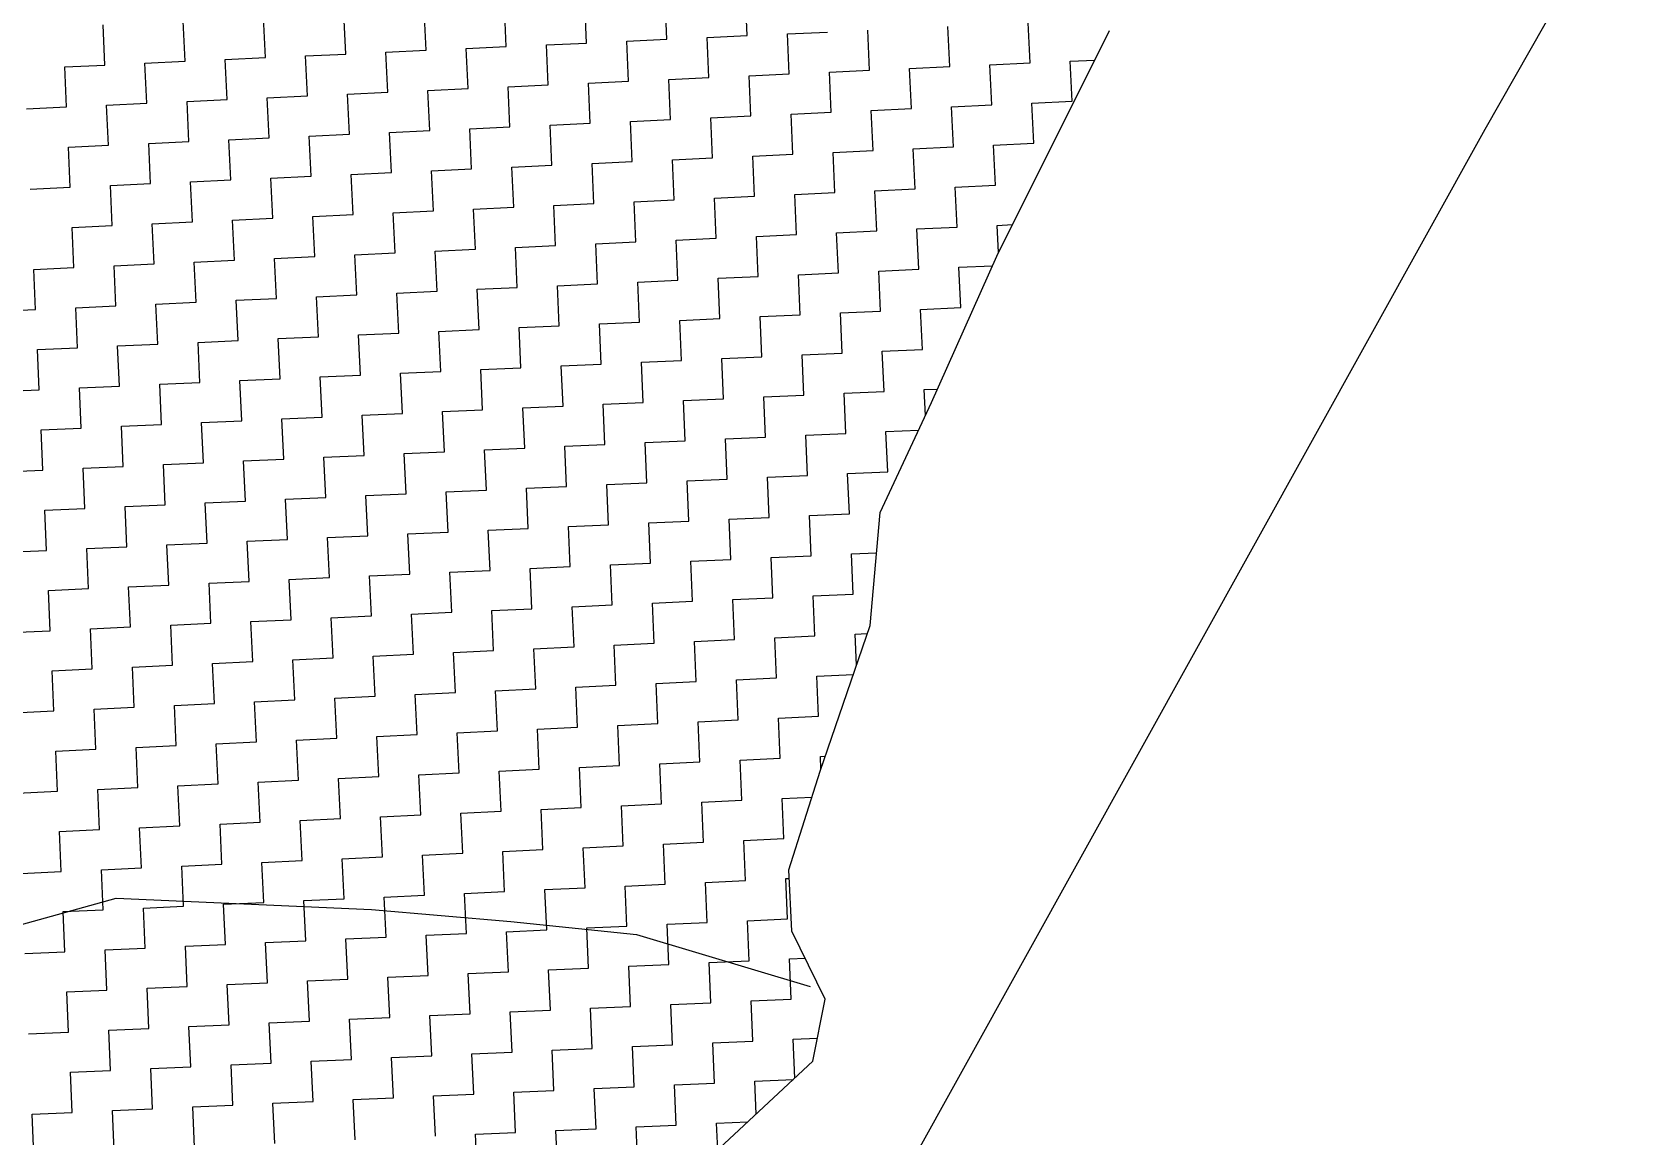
# Model space of a CAD drawing. Header units: metres. Extents: x 280741 to 282709, y 2085398 to 2088597.
# Drawn here: x 282059.3 to 282309.3, y 2086077.1 to 2086249.7 of the extents above; entities that cross this region are included whole.
import ezdxf

# ---------------------------------------------------------------- set-up
doc = ezdxf.new("R2010")
doc.units = ezdxf.units.M
for name, color, linetype in [('LINE_WATER', 4, 'Continuous'), ('POLY_HATCH', 12, 'Continuous'), ('V_BOUND_LINE', 7, 'Continuous')]:
    doc.layers.add(name, color=color, linetype=linetype)

msp = doc.modelspace()

# ---------------------------------------------------------------- linework, layer by layer
at = {"layer": 'LINE_WATER'}
for p, q in [((282055.43, 2086109.57), (282072.5, 2086114.33)), ((282072.5, 2086114.33), (282112.39, 2086112.54)), ((282112.39, 2086112.54), (282134.19, 2086110.64)), ((282134.19, 2086110.64), (282153.82, 2086108.64)), ((282153.82, 2086108.64), (282180.97, 2086100.48))]:
    msp.add_line(p, q, dxfattribs=at)
at = {"layer": 'POLY_HATCH', "linetype": 'Continuous'}
for p, q in [((282171.13, 2086249.16), (282170.84, 2086255.44)), ((282108.37, 2086246.29), (282108.08, 2086252.57)), ((282120.92, 2086246.87), (282120.63, 2086253.14)), ((282133.47, 2086247.44), (282133.18, 2086253.72)), ((282146.02, 2086248.01), (282145.74, 2086254.29)), ((282158.58, 2086248.59), (282158.29, 2086254.86)), ((282070.71, 2086244.57), (282070.42, 2086250.85)), ((282083.26, 2086245.15), (282082.97, 2086251.42)), ((282095.81, 2086245.72), (282095.53, 2086252)), ((282190.24, 2086243.74), (282189.96, 2086250.02)), ((282202.8, 2086244.32), (282202.51, 2086250.59)), ((282215.35, 2086244.89), (282215.06, 2086251.17)), ((282127.19, 2086247.15), (282133.47, 2086247.44)), ((282139.75, 2086247.73), (282146.02, 2086248.01)), ((282140.03, 2086241.45), (282139.75, 2086247.73)), ((282152.3, 2086248.3), (282158.58, 2086248.59)), ((282152.59, 2086242.02), (282152.3, 2086248.3)), ((282164.85, 2086248.87), (282171.13, 2086249.16)), ((282165.14, 2086242.6), (282164.85, 2086248.87)), ((282177.4, 2086249.45), (282183.68, 2086249.73)), ((282177.69, 2086243.17), (282177.4, 2086249.45)), ((282076.98, 2086244.86), (282083.26, 2086245.15)), ((282089.54, 2086245.43), (282095.81, 2086245.72)), ((282089.82, 2086239.16), (282089.54, 2086245.43)), ((282102.09, 2086246.01), (282108.37, 2086246.29)), ((282102.38, 2086239.73), (282102.09, 2086246.01)), ((282114.64, 2086246.58), (282120.92, 2086246.87)), ((282114.93, 2086240.3), (282114.64, 2086246.58)), ((282127.48, 2086240.88), (282127.19, 2086247.15)), ((282221.63, 2086245.18), (282225.45, 2086245.35)), ((282221.91, 2086238.9), (282221.63, 2086245.18)), ((282064.43, 2086244.29), (282070.71, 2086244.57)), ((282064.72, 2086238.01), (282064.43, 2086244.29)), ((282077.27, 2086238.59), (282076.98, 2086244.86)), ((282158.86, 2086242.31), (282165.14, 2086242.6)), ((282171.42, 2086242.88), (282177.69, 2086243.17)), ((282171.7, 2086236.61), (282171.42, 2086242.88)), ((282183.97, 2086243.46), (282190.24, 2086243.74)), ((282184.25, 2086237.18), (282183.97, 2086243.46)), ((282196.52, 2086244.03), (282202.8, 2086244.32)), ((282196.81, 2086237.75), (282196.52, 2086244.03)), ((282209.07, 2086244.6), (282215.35, 2086244.89)), ((282209.36, 2086238.33), (282209.07, 2086244.6)), ((282108.65, 2086240.02), (282114.93, 2086240.3)), ((282108.94, 2086233.74), (282108.65, 2086240.02)), ((282121.2, 2086240.59), (282127.48, 2086240.88)), ((282121.49, 2086234.31), (282121.2, 2086240.59)), ((282133.76, 2086241.16), (282140.03, 2086241.45)), ((282134.04, 2086234.89), (282133.76, 2086241.16)), ((282146.31, 2086241.74), (282152.59, 2086242.02)), ((282146.6, 2086235.46), (282146.31, 2086241.74)), ((282159.15, 2086236.03), (282158.86, 2086242.31)), ((282058.44, 2086237.73), (282064.72, 2086238.01)), ((282070.99, 2086238.3), (282077.27, 2086238.59)), ((282071.28, 2086232.02), (282070.99, 2086238.3)), ((282083.55, 2086238.87), (282089.82, 2086239.16)), ((282083.83, 2086232.6), (282083.55, 2086238.87)), ((282096.1, 2086239.44), (282102.38, 2086239.73)), ((282096.39, 2086233.17), (282096.1, 2086239.44)), ((282190.53, 2086237.47), (282196.81, 2086237.75)), ((282190.82, 2086231.19), (282190.53, 2086237.47)), ((282203.08, 2086238.04), (282209.36, 2086238.33)), ((282203.37, 2086231.76), (282203.08, 2086238.04)), ((282215.64, 2086238.61), (282221.91, 2086238.9)), ((282215.92, 2086232.34), (282215.64, 2086238.61)), ((282140.32, 2086235.17), (282146.6, 2086235.46)), ((282140.61, 2086228.9), (282140.32, 2086235.17)), ((282152.87, 2086235.75), (282159.15, 2086236.03)), ((282153.16, 2086229.47), (282152.87, 2086235.75)), ((282165.43, 2086236.32), (282171.7, 2086236.61)), ((282165.71, 2086230.04), (282165.43, 2086236.32)), ((282177.98, 2086236.89), (282184.25, 2086237.18)), ((282178.26, 2086230.62), (282177.98, 2086236.89)), ((282077.56, 2086232.31), (282083.83, 2086232.6)), ((282090.11, 2086232.88), (282096.39, 2086233.17)), ((282090.4, 2086226.61), (282090.11, 2086232.88)), ((282102.66, 2086233.46), (282108.94, 2086233.74)), ((282102.95, 2086227.18), (282102.66, 2086233.46)), ((282115.21, 2086234.03), (282121.49, 2086234.31)), ((282115.5, 2086227.75), (282115.21, 2086234.03)), ((282127.77, 2086234.6), (282134.04, 2086234.89)), ((282128.05, 2086228.33), (282127.77, 2086234.6)), ((282065, 2086231.74), (282071.28, 2086232.02)), ((282065.29, 2086225.46), (282065, 2086231.74)), ((282077.84, 2086226.03), (282077.56, 2086232.31)), ((282159.44, 2086229.76), (282165.71, 2086230.04)), ((282171.99, 2086230.33), (282178.26, 2086230.62)), ((282172.28, 2086224.06), (282171.99, 2086230.33)), ((282184.54, 2086230.9), (282190.82, 2086231.19)), ((282184.83, 2086224.63), (282184.54, 2086230.9)), ((282197.09, 2086231.48), (282203.37, 2086231.76)), ((282197.38, 2086225.2), (282197.09, 2086231.48)), ((282209.65, 2086232.05), (282215.92, 2086232.34)), ((282209.93, 2086225.77), (282209.65, 2086232.05)), ((282109.23, 2086227.47), (282115.5, 2086227.75)), ((282109.51, 2086221.19), (282109.23, 2086227.47)), ((282121.78, 2086228.04), (282128.05, 2086228.33)), ((282122.06, 2086221.76), (282121.78, 2086228.04)), ((282134.33, 2086228.61), (282140.61, 2086228.9)), ((282134.62, 2086222.34), (282134.33, 2086228.61)), ((282146.88, 2086229.19), (282153.16, 2086229.47)), ((282147.17, 2086222.91), (282146.88, 2086229.19)), ((282159.72, 2086223.48), (282159.44, 2086229.76)), ((282059.01, 2086225.17), (282065.29, 2086225.46)), ((282071.57, 2086225.75), (282077.84, 2086226.03)), ((282071.85, 2086219.47), (282071.57, 2086225.75)), ((282084.12, 2086226.32), (282090.4, 2086226.61)), ((282084.41, 2086220.04), (282084.12, 2086226.32)), ((282096.67, 2086226.89), (282102.95, 2086227.18)), ((282096.96, 2086220.62), (282096.67, 2086226.89)), ((282191.1, 2086224.91), (282197.38, 2086225.2)), ((282191.39, 2086218.64), (282191.1, 2086224.91)), ((282203.66, 2086225.49), (282209.93, 2086225.77)), ((282203.94, 2086219.21), (282203.66, 2086225.49)), ((282140.89, 2086222.62), (282147.17, 2086222.91)), ((282141.18, 2086216.35), (282140.89, 2086222.62)), ((282153.45, 2086223.2), (282159.72, 2086223.48)), ((282153.73, 2086216.92), (282153.45, 2086223.2)), ((282166, 2086223.77), (282172.28, 2086224.06)), ((282166.29, 2086217.49), (282166, 2086223.77)), ((282178.55, 2086224.34), (282184.83, 2086224.63)), ((282178.84, 2086218.07), (282178.55, 2086224.34)), ((282078.13, 2086219.76), (282084.41, 2086220.04)), ((282090.68, 2086220.33), (282096.96, 2086220.62)), ((282090.97, 2086214.05), (282090.68, 2086220.33)), ((282103.24, 2086220.9), (282109.51, 2086221.19)), ((282103.52, 2086214.63), (282103.24, 2086220.9)), ((282115.79, 2086221.48), (282122.06, 2086221.76)), ((282116.07, 2086215.2), (282115.79, 2086221.48)), ((282128.34, 2086222.05), (282134.62, 2086222.34)), ((282128.63, 2086215.77), (282128.34, 2086222.05)), ((282065.58, 2086219.18), (282071.85, 2086219.47)), ((282065.86, 2086212.91), (282065.58, 2086219.18)), ((282078.42, 2086213.48), (282078.13, 2086219.76)), ((282160.01, 2086217.21), (282166.29, 2086217.49)), ((282172.56, 2086217.78), (282178.84, 2086218.07)), ((282172.85, 2086211.5), (282172.56, 2086217.78)), ((282185.11, 2086218.35), (282191.39, 2086218.64)), ((282185.4, 2086212.08), (282185.11, 2086218.35)), ((282197.67, 2086218.93), (282203.94, 2086219.21)), ((282197.95, 2086212.65), (282197.67, 2086218.93)), ((282210.22, 2086219.5), (282212.58, 2086219.61)), ((282210.41, 2086215.28), (282210.22, 2086219.5)), ((282109.8, 2086214.91), (282116.07, 2086215.2)), ((282110.08, 2086208.64), (282109.8, 2086214.91)), ((282122.35, 2086215.49), (282128.63, 2086215.77)), ((282122.64, 2086209.21), (282122.35, 2086215.49)), ((282134.9, 2086216.06), (282141.18, 2086216.35)), ((282135.19, 2086209.78), (282134.9, 2086216.06)), ((282147.46, 2086216.63), (282153.73, 2086216.92)), ((282147.74, 2086210.36), (282147.46, 2086216.63)), ((282160.3, 2086210.93), (282160.01, 2086217.21)), ((282059.59, 2086212.62), (282065.86, 2086212.91)), ((282059.87, 2086206.34), (282059.59, 2086212.62)), ((282072.14, 2086213.19), (282078.42, 2086213.48)), ((282072.43, 2086206.92), (282072.14, 2086213.19)), ((282084.69, 2086213.77), (282090.97, 2086214.05)), ((282084.98, 2086207.49), (282084.69, 2086213.77)), ((282097.25, 2086214.34), (282103.52, 2086214.63)), ((282097.53, 2086208.06), (282097.25, 2086214.34)), ((282191.68, 2086212.36), (282197.95, 2086212.65)), ((282204.23, 2086212.94), (282209.45, 2086213.17)), ((282204.52, 2086206.66), (282204.23, 2086212.94)), ((282141.47, 2086210.07), (282147.74, 2086210.36)), ((282141.75, 2086203.79), (282141.47, 2086210.07)), ((282154.02, 2086210.64), (282160.3, 2086210.93)), ((282154.31, 2086204.37), (282154.02, 2086210.64)), ((282166.57, 2086211.22), (282172.85, 2086211.5)), ((282166.86, 2086204.94), (282166.57, 2086211.22)), ((282179.12, 2086211.79), (282185.4, 2086212.08)), ((282179.41, 2086205.51), (282179.12, 2086211.79)), ((282191.96, 2086206.09), (282191.68, 2086212.36)), ((282078.7, 2086207.2), (282084.98, 2086207.49)), ((282091.26, 2086207.78), (282097.53, 2086208.06)), ((282091.54, 2086201.5), (282091.26, 2086207.78)), ((282103.81, 2086208.35), (282110.08, 2086208.64)), ((282104.1, 2086202.07), (282103.81, 2086208.35)), ((282116.36, 2086208.92), (282122.64, 2086209.21)), ((282116.65, 2086202.65), (282116.36, 2086208.92)), ((282128.91, 2086209.5), (282135.19, 2086209.78)), ((282129.2, 2086203.22), (282128.91, 2086209.5)), ((282053.6, 2086206.06), (282059.87, 2086206.34)), ((282066.15, 2086206.63), (282072.43, 2086206.92)), ((282066.44, 2086200.35), (282066.15, 2086206.63)), ((282078.99, 2086200.93), (282078.7, 2086207.2)), ((282160.58, 2086204.65), (282166.86, 2086204.94)), ((282173.13, 2086205.23), (282179.41, 2086205.51)), ((282173.42, 2086198.95), (282173.13, 2086205.23)), ((282185.69, 2086205.8), (282191.96, 2086206.09)), ((282185.97, 2086199.52), (282185.69, 2086205.8)), ((282198.24, 2086206.37), (282204.52, 2086206.66)), ((282198.53, 2086200.1), (282198.24, 2086206.37)), ((282110.37, 2086202.36), (282116.65, 2086202.65)), ((282122.92, 2086202.93), (282129.2, 2086203.22)), ((282123.21, 2086196.66), (282122.92, 2086202.93)), ((282135.48, 2086203.51), (282141.75, 2086203.79)), ((282135.76, 2086197.23), (282135.48, 2086203.51)), ((282148.03, 2086204.08), (282154.31, 2086204.37)), ((282148.32, 2086197.8), (282148.03, 2086204.08)), ((282160.87, 2086198.38), (282160.58, 2086204.65)), ((282060.16, 2086200.07), (282066.44, 2086200.35)), ((282060.45, 2086193.79), (282060.16, 2086200.07)), ((282072.71, 2086200.64), (282078.99, 2086200.93)), ((282073, 2086194.36), (282072.71, 2086200.64)), ((282085.27, 2086201.21), (282091.54, 2086201.5)), ((282085.55, 2086194.94), (282085.27, 2086201.21)), ((282097.82, 2086201.79), (282104.1, 2086202.07)), ((282098.11, 2086195.51), (282097.82, 2086201.79)), ((282110.66, 2086196.08), (282110.37, 2086202.36)), ((282192.25, 2086199.81), (282198.53, 2086200.1)), ((282142.04, 2086197.52), (282148.32, 2086197.8)), ((282142.33, 2086191.24), (282142.04, 2086197.52)), ((282154.59, 2086198.09), (282160.87, 2086198.38)), ((282154.88, 2086191.81), (282154.59, 2086198.09)), ((282167.15, 2086198.66), (282173.42, 2086198.95)), ((282167.43, 2086192.39), (282167.15, 2086198.66)), ((282179.7, 2086199.24), (282185.97, 2086199.52)), ((282179.98, 2086192.96), (282179.7, 2086199.24)), ((282192.54, 2086193.53), (282192.25, 2086199.81)), ((282079.28, 2086194.65), (282085.55, 2086194.94)), ((282091.83, 2086195.22), (282098.11, 2086195.51)), ((282092.12, 2086188.95), (282091.83, 2086195.22)), ((282104.38, 2086195.8), (282110.66, 2086196.08)), ((282104.67, 2086189.52), (282104.38, 2086195.8)), ((282116.93, 2086196.37), (282123.21, 2086196.66)), ((282117.22, 2086190.09), (282116.93, 2086196.37)), ((282129.49, 2086196.94), (282135.76, 2086197.23)), ((282129.77, 2086190.67), (282129.49, 2086196.94)), ((282054.17, 2086193.5), (282060.45, 2086193.79)), ((282066.72, 2086194.08), (282073, 2086194.36)), ((282067.01, 2086187.8), (282066.72, 2086194.08)), ((282079.56, 2086188.37), (282079.28, 2086194.65)), ((282173.71, 2086192.67), (282179.98, 2086192.96)), ((282173.99, 2086186.4), (282173.71, 2086192.67)), ((282186.26, 2086193.25), (282192.54, 2086193.53)), ((282186.55, 2086186.97), (282186.26, 2086193.25)), ((282198.81, 2086193.82), (282200.89, 2086193.91)), ((282199, 2086189.77), (282198.81, 2086193.82)), ((282110.94, 2086189.81), (282117.22, 2086190.09)), ((282123.5, 2086190.38), (282129.77, 2086190.67)), ((282123.78, 2086184.1), (282123.5, 2086190.38)), ((282136.05, 2086190.95), (282142.33, 2086191.24)), ((282136.34, 2086184.68), (282136.05, 2086190.95)), ((282148.6, 2086191.53), (282154.88, 2086191.81)), ((282148.89, 2086185.25), (282148.6, 2086191.53)), ((282161.16, 2086192.1), (282167.43, 2086192.39)), ((282161.44, 2086185.82), (282161.16, 2086192.1)), ((282060.73, 2086187.51), (282067.01, 2086187.8)), ((282061.02, 2086181.24), (282060.73, 2086187.51)), ((282073.29, 2086188.09), (282079.56, 2086188.37)), ((282073.57, 2086181.81), (282073.29, 2086188.09)), ((282085.84, 2086188.66), (282092.12, 2086188.95)), ((282086.13, 2086182.38), (282085.84, 2086188.66)), ((282098.39, 2086189.23), (282104.67, 2086189.52)), ((282098.68, 2086182.96), (282098.39, 2086189.23)), ((282111.23, 2086183.53), (282110.94, 2086189.81)), ((282192.82, 2086187.26), (282197.93, 2086187.49)), ((282142.61, 2086184.96), (282148.89, 2086185.25)), ((282142.9, 2086178.69), (282142.61, 2086184.96)), ((282155.17, 2086185.54), (282161.44, 2086185.82)), ((282155.45, 2086179.26), (282155.17, 2086185.54)), ((282167.72, 2086186.11), (282173.99, 2086186.4)), ((282168, 2086179.83), (282167.72, 2086186.11)), ((282180.27, 2086186.68), (282186.55, 2086186.97)), ((282180.56, 2086180.41), (282180.27, 2086186.68)), ((282193.11, 2086180.98), (282192.82, 2086187.26)), ((282092.4, 2086182.67), (282098.68, 2086182.96)), ((282092.69, 2086176.39), (282092.4, 2086182.67)), ((282104.96, 2086183.24), (282111.23, 2086183.53)), ((282105.24, 2086176.97), (282104.96, 2086183.24)), ((282117.51, 2086183.82), (282123.78, 2086184.1)), ((282117.79, 2086177.54), (282117.51, 2086183.82)), ((282130.06, 2086184.39), (282136.34, 2086184.68)), ((282130.35, 2086178.11), (282130.06, 2086184.39)), ((282054.74, 2086180.95), (282061.02, 2086181.24)), ((282067.3, 2086181.52), (282073.57, 2086181.81)), ((282067.58, 2086175.25), (282067.3, 2086181.52)), ((282079.85, 2086182.1), (282086.13, 2086182.38)), ((282080.14, 2086175.82), (282079.85, 2086182.1)), ((282174.28, 2086180.12), (282180.56, 2086180.41)), ((282174.57, 2086173.84), (282174.28, 2086180.12)), ((282186.83, 2086180.69), (282193.11, 2086180.98)), ((282187.12, 2086174.42), (282186.83, 2086180.69)), ((282111.52, 2086177.25), (282117.79, 2086177.54)), ((282124.07, 2086177.83), (282130.35, 2086178.11)), ((282124.36, 2086171.55), (282124.07, 2086177.83)), ((282136.62, 2086178.4), (282142.9, 2086178.69)), ((282136.91, 2086172.12), (282136.62, 2086178.4)), ((282149.18, 2086178.97), (282155.45, 2086179.26)), ((282149.46, 2086172.7), (282149.18, 2086178.97)), ((282161.73, 2086179.55), (282168, 2086179.83)), ((282162.02, 2086173.27), (282161.73, 2086179.55)), ((282061.31, 2086174.96), (282067.58, 2086175.25)), ((282061.59, 2086168.69), (282061.31, 2086174.96)), ((282073.86, 2086175.54), (282080.14, 2086175.82)), ((282074.15, 2086169.26), (282073.86, 2086175.54)), ((282086.41, 2086176.11), (282092.69, 2086176.39)), ((282086.7, 2086169.83), (282086.41, 2086176.11)), ((282098.97, 2086176.68), (282105.24, 2086176.97)), ((282099.25, 2086170.41), (282098.97, 2086176.68)), ((282111.8, 2086170.98), (282111.52, 2086177.25)), ((282143.19, 2086172.41), (282149.46, 2086172.7)), ((282143.47, 2086166.14), (282143.19, 2086172.41)), ((282155.74, 2086172.98), (282162.02, 2086173.27)), ((282156.03, 2086166.71), (282155.74, 2086172.98)), ((282168.29, 2086173.56), (282174.57, 2086173.84)), ((282168.58, 2086167.28), (282168.29, 2086173.56)), ((282180.84, 2086174.13), (282187.12, 2086174.42)), ((282181.13, 2086167.85), (282180.84, 2086174.13)), ((282092.98, 2086170.12), (282099.25, 2086170.41)), ((282093.26, 2086163.84), (282092.98, 2086170.12)), ((282105.53, 2086170.69), (282111.8, 2086170.98)), ((282105.81, 2086164.42), (282105.53, 2086170.69)), ((282118.08, 2086171.27), (282124.36, 2086171.55)), ((282118.37, 2086164.99), (282118.08, 2086171.27)), ((282130.63, 2086171.84), (282136.91, 2086172.12)), ((282130.92, 2086165.56), (282130.63, 2086171.84)), ((282055.32, 2086168.4), (282061.59, 2086168.69)), ((282067.87, 2086168.97), (282074.15, 2086169.26)), ((282068.16, 2086162.7), (282067.87, 2086168.97)), ((282080.42, 2086169.55), (282086.7, 2086169.83)), ((282080.71, 2086163.27), (282080.42, 2086169.55)), ((282174.85, 2086167.57), (282181.13, 2086167.85)), ((282175.14, 2086161.29), (282174.85, 2086167.57)), ((282187.41, 2086168.14), (282191.35, 2086168.32)), ((282187.69, 2086161.86), (282187.41, 2086168.14)), ((282112.09, 2086164.7), (282118.37, 2086164.99)), ((282124.64, 2086165.28), (282130.92, 2086165.56)), ((282124.93, 2086159), (282124.64, 2086165.28)), ((282137.2, 2086165.85), (282143.47, 2086166.14)), ((282137.48, 2086159.57), (282137.2, 2086165.85)), ((282149.75, 2086166.42), (282156.03, 2086166.71)), ((282150.04, 2086160.15), (282149.75, 2086166.42)), ((282162.3, 2086166.99), (282168.58, 2086167.28)), ((282162.59, 2086160.72), (282162.3, 2086166.99)), ((282061.88, 2086162.41), (282068.16, 2086162.7)), ((282062.17, 2086156.13), (282061.88, 2086162.41)), ((282074.43, 2086162.98), (282080.71, 2086163.27)), ((282074.72, 2086156.71), (282074.43, 2086162.98)), ((282086.99, 2086163.56), (282093.26, 2086163.84)), ((282087.27, 2086157.28), (282086.99, 2086163.56)), ((282099.54, 2086164.13), (282105.81, 2086164.42)), ((282099.83, 2086157.85), (282099.54, 2086164.13)), ((282112.38, 2086158.43), (282112.09, 2086164.7)), ((282143.76, 2086159.86), (282150.04, 2086160.15)), ((282156.31, 2086160.43), (282162.59, 2086160.72)), ((282156.6, 2086154.16), (282156.31, 2086160.43)), ((282168.86, 2086161.01), (282175.14, 2086161.29)), ((282169.15, 2086154.73), (282168.86, 2086161.01)), ((282181.42, 2086161.58), (282187.69, 2086161.86)), ((282181.7, 2086155.3), (282181.42, 2086161.58)), ((282093.55, 2086157.57), (282099.83, 2086157.85)), ((282093.84, 2086151.29), (282093.55, 2086157.57)), ((282106.1, 2086158.14), (282112.38, 2086158.43)), ((282106.39, 2086151.86), (282106.1, 2086158.14)), ((282118.65, 2086158.71), (282124.93, 2086159)), ((282118.94, 2086152.44), (282118.65, 2086158.71)), ((282131.21, 2086159.29), (282137.48, 2086159.57)), ((282131.49, 2086153.01), (282131.21, 2086159.29)), ((282144.05, 2086153.58), (282143.76, 2086159.86)), ((282055.89, 2086155.85), (282062.17, 2086156.13)), ((282068.44, 2086156.42), (282074.72, 2086156.71)), ((282068.73, 2086150.14), (282068.44, 2086156.42)), ((282081, 2086156.99), (282087.27, 2086157.28)), ((282081.28, 2086150.72), (282081, 2086156.99)), ((282175.43, 2086155.02), (282181.7, 2086155.3)), ((282175.71, 2086148.74), (282175.43, 2086155.02)), ((282187.98, 2086155.59), (282189.9, 2086155.68)), ((282188.2, 2086150.72), (282187.98, 2086155.59)), ((282112.66, 2086152.15), (282118.94, 2086152.44)), ((282125.22, 2086152.72), (282131.49, 2086153.01)), ((282125.5, 2086146.45), (282125.22, 2086152.72)), ((282137.77, 2086153.3), (282144.05, 2086153.58)), ((282138.06, 2086147.02), (282137.77, 2086153.3)), ((282150.32, 2086153.87), (282156.6, 2086154.16)), ((282150.61, 2086147.59), (282150.32, 2086153.87)), ((282162.87, 2086154.44), (282169.15, 2086154.73)), ((282163.16, 2086148.17), (282162.87, 2086154.44)), ((282062.45, 2086149.86), (282068.73, 2086150.14)), ((282075.01, 2086150.43), (282081.28, 2086150.72)), ((282075.29, 2086144.15), (282075.01, 2086150.43)), ((282087.56, 2086151), (282093.84, 2086151.29)), ((282087.85, 2086144.73), (282087.56, 2086151)), ((282100.11, 2086151.58), (282106.39, 2086151.86)), ((282100.4, 2086145.3), (282100.11, 2086151.58)), ((282112.95, 2086145.87), (282112.66, 2086152.15)), ((282062.74, 2086143.58), (282062.45, 2086149.86)), ((282144.33, 2086147.31), (282150.61, 2086147.59)), ((282156.89, 2086147.88), (282163.16, 2086148.17)), ((282157.17, 2086141.6), (282156.89, 2086147.88)), ((282169.44, 2086148.45), (282175.71, 2086148.74)), ((282169.72, 2086142.18), (282169.44, 2086148.45)), ((282181.99, 2086149.03), (282187.72, 2086149.29)), ((282182.28, 2086142.75), (282181.99, 2086149.03)), ((282094.12, 2086145.01), (282100.4, 2086145.3)), ((282094.41, 2086138.74), (282094.12, 2086145.01)), ((282106.67, 2086145.59), (282112.95, 2086145.87)), ((282106.96, 2086139.31), (282106.67, 2086145.59)), ((282119.23, 2086146.16), (282125.5, 2086146.45)), ((282119.51, 2086139.88), (282119.23, 2086146.16)), ((282131.78, 2086146.73), (282138.06, 2086147.02)), ((282132.07, 2086140.46), (282131.78, 2086146.73)), ((282144.62, 2086141.03), (282144.33, 2086147.31)), ((282056.46, 2086143.29), (282062.74, 2086143.58)), ((282069.02, 2086143.87), (282075.29, 2086144.15)), ((282069.3, 2086137.59), (282069.02, 2086143.87)), ((282081.57, 2086144.44), (282087.85, 2086144.73)), ((282081.86, 2086138.16), (282081.57, 2086144.44)), ((282176, 2086142.46), (282182.28, 2086142.75)), ((282176.29, 2086136.19), (282176, 2086142.46)), ((282125.79, 2086140.17), (282132.07, 2086140.46)), ((282126.08, 2086133.89), (282125.79, 2086140.17)), ((282138.34, 2086140.74), (282144.62, 2086141.03)), ((282138.63, 2086134.47), (282138.34, 2086140.74)), ((282150.9, 2086141.32), (282157.17, 2086141.6)), ((282151.18, 2086135.04), (282150.9, 2086141.32)), ((282163.45, 2086141.89), (282169.72, 2086142.18)), ((282163.73, 2086135.61), (282163.45, 2086141.89)), ((282063.03, 2086137.3), (282069.3, 2086137.59)), ((282075.58, 2086137.88), (282081.86, 2086138.16)), ((282075.87, 2086131.6), (282075.58, 2086137.88)), ((282088.13, 2086138.45), (282094.41, 2086138.74)), ((282088.42, 2086132.17), (282088.13, 2086138.45)), ((282100.68, 2086139.02), (282106.96, 2086139.31)), ((282100.97, 2086132.75), (282100.68, 2086139.02)), ((282113.24, 2086139.6), (282119.51, 2086139.88)), ((282113.52, 2086133.32), (282113.24, 2086139.6)), ((282063.31, 2086131.03), (282063.03, 2086137.3)), ((282144.91, 2086134.75), (282151.18, 2086135.04)), ((282157.46, 2086135.33), (282163.73, 2086135.61)), ((282157.75, 2086129.05), (282157.46, 2086135.33)), ((282170.01, 2086135.9), (282176.29, 2086136.19)), ((282170.3, 2086129.62), (282170.01, 2086135.9)), ((282182.56, 2086136.47), (282183.35, 2086136.51)), ((282182.66, 2086134.46), (282182.56, 2086136.47)), ((282094.7, 2086132.46), (282100.97, 2086132.75)), ((282094.98, 2086126.18), (282094.7, 2086132.46)), ((282107.25, 2086133.03), (282113.52, 2086133.32)), ((282107.53, 2086126.76), (282107.25, 2086133.03)), ((282119.8, 2086133.61), (282126.08, 2086133.89)), ((282120.09, 2086127.33), (282119.8, 2086133.61)), ((282132.35, 2086134.18), (282138.63, 2086134.47)), ((282132.64, 2086127.9), (282132.35, 2086134.18)), ((282145.19, 2086128.48), (282144.91, 2086134.75)), ((282057.04, 2086130.74), (282063.31, 2086131.03)), ((282069.59, 2086131.31), (282075.87, 2086131.6)), ((282069.88, 2086125.04), (282069.59, 2086131.31)), ((282082.14, 2086131.89), (282088.42, 2086132.17)), ((282082.43, 2086125.61), (282082.14, 2086131.89)), ((282176.57, 2086129.91), (282181.27, 2086130.12)), ((282176.86, 2086123.63), (282176.57, 2086129.91)), ((282126.36, 2086127.62), (282132.64, 2086127.9)), ((282126.65, 2086121.34), (282126.36, 2086127.62)), ((282138.92, 2086128.19), (282145.19, 2086128.48)), ((282139.2, 2086121.91), (282138.92, 2086128.19)), ((282151.47, 2086128.76), (282157.75, 2086129.05)), ((282151.76, 2086122.49), (282151.47, 2086128.76)), ((282164.02, 2086129.34), (282170.3, 2086129.62)), ((282164.31, 2086123.06), (282164.02, 2086129.34)), ((282063.6, 2086124.75), (282069.88, 2086125.04)), ((282076.15, 2086125.32), (282082.43, 2086125.61)), ((282076.44, 2086119.05), (282076.15, 2086125.32)), ((282088.71, 2086125.9), (282094.98, 2086126.18)), ((282088.99, 2086119.62), (282088.71, 2086125.9)), ((282101.26, 2086126.47), (282107.53, 2086126.76)), ((282101.54, 2086120.19), (282101.26, 2086126.47)), ((282113.81, 2086127.04), (282120.09, 2086127.33)), ((282114.1, 2086120.77), (282113.81, 2086127.04)), ((282063.89, 2086118.47), (282063.6, 2086124.75)), ((282145.48, 2086122.2), (282151.76, 2086122.49)), ((282158.03, 2086122.77), (282164.31, 2086123.06)), ((282158.32, 2086116.5), (282158.03, 2086122.77)), ((282170.58, 2086123.35), (282176.86, 2086123.63)), ((282170.87, 2086117.07), (282170.58, 2086123.35)), ((282095.27, 2086119.91), (282101.54, 2086120.19)), ((282095.55, 2086113.63), (282095.27, 2086119.91)), ((282107.82, 2086120.48), (282114.1, 2086120.77)), ((282108.11, 2086114.2), (282107.82, 2086120.48)), ((282120.37, 2086121.05), (282126.65, 2086121.34)), ((282120.66, 2086114.78), (282120.37, 2086121.05)), ((282132.93, 2086121.63), (282139.2, 2086121.91)), ((282133.21, 2086115.35), (282132.93, 2086121.63)), ((282145.77, 2086115.92), (282145.48, 2086122.2)), ((282057.61, 2086118.19), (282063.89, 2086118.47)), ((282070.16, 2086118.76), (282076.44, 2086119.05)), ((282070.45, 2086112.49), (282070.16, 2086118.76)), ((282082.72, 2086119.33), (282088.99, 2086119.62)), ((282083, 2086113.06), (282082.72, 2086119.33)), ((282126.94, 2086115.06), (282133.21, 2086115.35)), ((282127.22, 2086108.79), (282126.94, 2086115.06)), ((282139.49, 2086115.64), (282145.77, 2086115.92)), ((282139.78, 2086109.36), (282139.49, 2086115.64)), ((282152.04, 2086116.21), (282158.32, 2086116.5)), ((282152.33, 2086109.93), (282152.04, 2086116.21)), ((282164.59, 2086116.78), (282170.87, 2086117.07)), ((282164.88, 2086110.51), (282164.59, 2086116.78)), ((282177.15, 2086117.36), (282177.71, 2086117.38)), ((282177.43, 2086111.08), (282177.15, 2086117.36)), ((282064.17, 2086112.2), (282070.45, 2086112.49)), ((282076.73, 2086112.77), (282083, 2086113.06)), ((282077.01, 2086106.5), (282076.73, 2086112.77)), ((282089.28, 2086113.35), (282095.55, 2086113.63)), ((282089.57, 2086107.07), (282089.28, 2086113.35)), ((282101.83, 2086113.92), (282108.11, 2086114.2)), ((282102.12, 2086107.64), (282101.83, 2086113.92)), ((282114.38, 2086114.49), (282120.66, 2086114.78)), ((282114.67, 2086108.22), (282114.38, 2086114.49)), ((282064.46, 2086105.92), (282064.17, 2086112.2)), ((282146.05, 2086109.65), (282152.33, 2086109.93)), ((282158.6, 2086110.22), (282164.88, 2086110.51)), ((282158.89, 2086103.94), (282158.6, 2086110.22)), ((282171.16, 2086110.79), (282177.43, 2086111.08)), ((282171.44, 2086104.52), (282171.16, 2086110.79)), ((282095.84, 2086107.36), (282102.12, 2086107.64)), ((282108.39, 2086107.93), (282114.67, 2086108.22)), ((282108.68, 2086101.65), (282108.39, 2086107.93)), ((282120.95, 2086108.5), (282127.22, 2086108.79)), ((282121.23, 2086102.23), (282120.95, 2086108.5)), ((282133.5, 2086109.07), (282139.78, 2086109.36)), ((282133.79, 2086102.8), (282133.5, 2086109.07)), ((282146.34, 2086103.37), (282146.05, 2086109.65)), ((282058.18, 2086105.64), (282064.46, 2086105.92)), ((282070.74, 2086106.21), (282077.01, 2086106.5)), ((282071.02, 2086099.93), (282070.74, 2086106.21)), ((282083.29, 2086106.78), (282089.57, 2086107.07)), ((282083.58, 2086100.51), (282083.29, 2086106.78)), ((282096.13, 2086101.08), (282095.84, 2086107.36)), ((282177.72, 2086104.8), (282180.17, 2086104.92)), ((282127.51, 2086102.51), (282133.79, 2086102.8)), ((282127.8, 2086096.24), (282127.51, 2086102.51)), ((282140.06, 2086103.09), (282146.34, 2086103.37)), ((282140.35, 2086096.81), (282140.06, 2086103.09)), ((282152.62, 2086103.66), (282158.89, 2086103.94)), ((282152.9, 2086097.38), (282152.62, 2086103.66)), ((282165.17, 2086104.23), (282171.44, 2086104.52)), ((282165.45, 2086097.96), (282165.17, 2086104.23)), ((282178.01, 2086098.53), (282177.72, 2086104.8)), ((282064.75, 2086099.65), (282071.02, 2086099.93)), ((282077.3, 2086100.22), (282083.58, 2086100.51)), ((282077.59, 2086093.94), (282077.3, 2086100.22)), ((282089.85, 2086100.79), (282096.13, 2086101.08)), ((282090.14, 2086094.52), (282089.85, 2086100.79)), ((282102.4, 2086101.37), (282108.68, 2086101.65)), ((282102.69, 2086095.09), (282102.4, 2086101.37)), ((282114.96, 2086101.94), (282121.23, 2086102.23)), ((282115.24, 2086095.66), (282114.96, 2086101.94)), ((282065.03, 2086093.37), (282064.75, 2086099.65)), ((282159.18, 2086097.67), (282165.45, 2086097.96)), ((282159.46, 2086091.39), (282159.18, 2086097.67)), ((282171.73, 2086098.24), (282178.01, 2086098.53)), ((282172.02, 2086091.97), (282171.73, 2086098.24)), ((282096.41, 2086094.8), (282102.69, 2086095.09)), ((282108.97, 2086095.38), (282115.24, 2086095.66)), ((282109.25, 2086089.1), (282108.97, 2086095.38)), ((282121.52, 2086095.95), (282127.8, 2086096.24)), ((282121.81, 2086089.67), (282121.52, 2086095.95)), ((282134.07, 2086096.52), (282140.35, 2086096.81)), ((282134.36, 2086090.25), (282134.07, 2086096.52)), ((282146.63, 2086097.1), (282152.9, 2086097.38)), ((282146.91, 2086090.82), (282146.63, 2086097.1)), ((282058.76, 2086093.08), (282065.03, 2086093.37)), ((282071.31, 2086093.66), (282077.59, 2086093.94)), ((282071.6, 2086087.38), (282071.31, 2086093.66)), ((282083.86, 2086094.23), (282090.14, 2086094.52)), ((282084.15, 2086087.95), (282083.86, 2086094.23)), ((282096.7, 2086088.53), (282096.41, 2086094.8)), ((282178.29, 2086092.25), (282182.11, 2086092.43)), ((282128.08, 2086089.96), (282134.36, 2086090.25)), ((282128.37, 2086083.68), (282128.08, 2086089.96)), ((282140.64, 2086090.53), (282146.91, 2086090.82)), ((282140.92, 2086084.26), (282140.64, 2086090.53)), ((282153.19, 2086091.11), (282159.46, 2086091.39)), ((282153.47, 2086084.83), (282153.19, 2086091.11)), ((282165.74, 2086091.68), (282172.02, 2086091.97)), ((282166.03, 2086085.4), (282165.74, 2086091.68)), ((282178.57, 2086086.18), (282178.29, 2086092.25)), ((282077.87, 2086087.67), (282084.15, 2086087.95)), ((282078.16, 2086081.39), (282077.87, 2086087.67)), ((282090.43, 2086088.24), (282096.7, 2086088.53)), ((282090.71, 2086081.96), (282090.43, 2086088.24)), ((282102.98, 2086088.81), (282109.25, 2086089.1)), ((282103.26, 2086082.54), (282102.98, 2086088.81)), ((282115.53, 2086089.39), (282121.81, 2086089.67)), ((282115.82, 2086083.11), (282115.53, 2086089.39)), ((282065.32, 2086087.09), (282071.6, 2086087.38)), ((282065.61, 2086080.82), (282065.32, 2086087.09)), ((282159.75, 2086085.12), (282166.03, 2086085.4)), ((282160.04, 2086078.84), (282159.75, 2086085.12)), ((282172.3, 2086085.69), (282178.34, 2086085.96)), ((282172.54, 2086080.56), (282172.3, 2086085.69)), ((282096.99, 2086082.25), (282103.26, 2086082.54)), ((282109.54, 2086082.82), (282115.82, 2086083.11)), ((282109.83, 2086076.55), (282109.54, 2086082.82)), ((282122.09, 2086083.4), (282128.37, 2086083.68)), ((282122.38, 2086077.12), (282122.09, 2086083.4)), ((282134.65, 2086083.97), (282140.92, 2086084.26)), ((282134.93, 2086077.69), (282134.65, 2086083.97)), ((282147.2, 2086084.54), (282153.47, 2086084.83)), ((282147.49, 2086078.27), (282147.2, 2086084.54)), ((282059.33, 2086080.53), (282065.61, 2086080.82)), ((282059.62, 2086074.25), (282059.33, 2086080.53)), ((282071.88, 2086081.1), (282078.16, 2086081.39)), ((282072.17, 2086074.83), (282071.88, 2086081.1)), ((282084.44, 2086081.68), (282090.71, 2086081.96)), ((282084.72, 2086075.4), (282084.44, 2086081.68)), ((282097.27, 2086075.97), (282096.99, 2086082.25)), ((282128.66, 2086077.41), (282134.93, 2086077.69)), ((282141.21, 2086077.98), (282147.49, 2086078.27)), ((282141.5, 2086071.7), (282141.21, 2086077.98)), ((282153.76, 2086078.55), (282160.04, 2086078.84)), ((282154.05, 2086072.28), (282153.76, 2086078.55)), ((282166.31, 2086079.13), (282171.24, 2086079.35)), ((282166.51, 2086074.94), (282166.31, 2086079.13)), ((282128.94, 2086071.13), (282128.66, 2086077.41))]:
    msp.add_line(p, q, dxfattribs=at)
at = {"layer": 'POLY_HATCH'}
for p, q in [((282210.13, 2086214.7), (282227.75, 2086249.94)), ((282199.95, 2086191.81), (282210.13, 2086214.7)), ((282191.92, 2086174.63), (282199.95, 2086191.81)), ((282190.33, 2086156.94), (282191.92, 2086174.63)), ((282182.55, 2086134.16), (282190.33, 2086156.94)), ((282177.65, 2086118.72), (282182.55, 2086134.16)), ((282178.09, 2086109.13), (282177.65, 2086118.72)), ((282183.34, 2086098.5), (282178.09, 2086109.13)), ((282181.38, 2086088.8), (282183.34, 2086098.5)), ((282166.01, 2086074.48), (282181.38, 2086088.8))]:
    msp.add_line(p, q, dxfattribs=at)
at = {"layer": 'V_BOUND_LINE'}
for p, q in [((282286.49, 2086234.56), (282433.34, 2086492.57)), ((282131.42, 2085955.24), (282286.49, 2086234.56))]:
    msp.add_line(p, q, dxfattribs=at)

doc.saveas('drawing.dxf')
